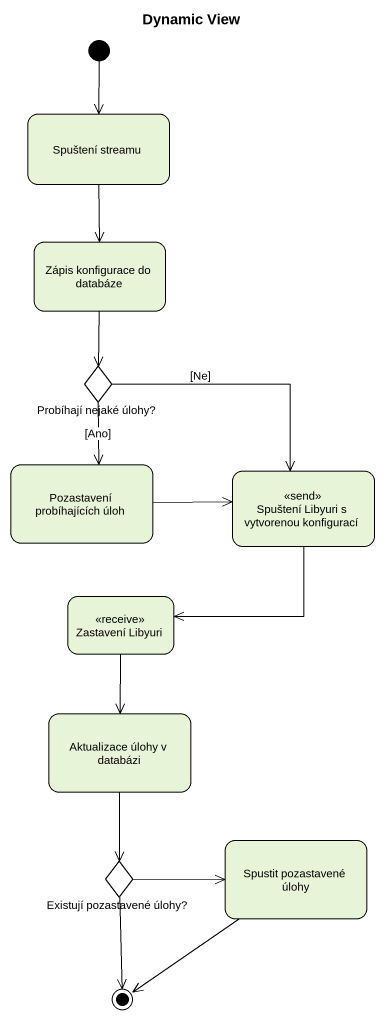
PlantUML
@startuml
title Dynamic View
hide empty description
state "Spuštení streamu" as Spuštení_streamu
state "Zápis konfigurace do databáze" as Zápis_konfigurace_do
state "Probíhají nejaké úlohy?" as Probíhají_nejaké_úlohy <<choice>>
state "Pozastavení probíhajících úloh" as Pozastavení_probíhajících
state "Spuštení Libyuri s vytvorenou konfigurací" as Spuštení_Libyuri_s <<send>>
state "Zastavení Libyuri" as Zastavení_Libyuri <<receive>>
state "Aktualizace úlohy v databázi" as Aktualizace_úlohy_v_databázi
state "Spustit pozastavené úlohy" as Spustit_pozastavené_úlohy
state "Existují pozastavené úlohy?" as Existují_pozastavené_úlohy <<choice>>
[*] --> Spuštení_streamu
Spuštení_streamu --> Zápis_konfigurace_do
Zápis_konfigurace_do --> Probíhají_nejaké_úlohy
Probíhají_nejaké_úlohy --> Pozastavení_probíhajících : [Ano]
Probíhají_nejaké_úlohy --> Spuštení_Libyuri_s : [Ne]
Pozastavení_probíhajících -right-> Spuštení_Libyuri_s
Spuštení_Libyuri_s --> Zastavení_Libyuri
Zastavení_Libyuri --> Aktualizace_úlohy_v_databázi
Aktualizace_úlohy_v_databázi --> Existují_pozastavené_úlohy
Existují_pozastavené_úlohy -right-> Spustit_pozastavené_úlohy
Spustit_pozastavené_úlohy --> [*]
Existují_pozastavené_úlohy --> [*]
@enduml
